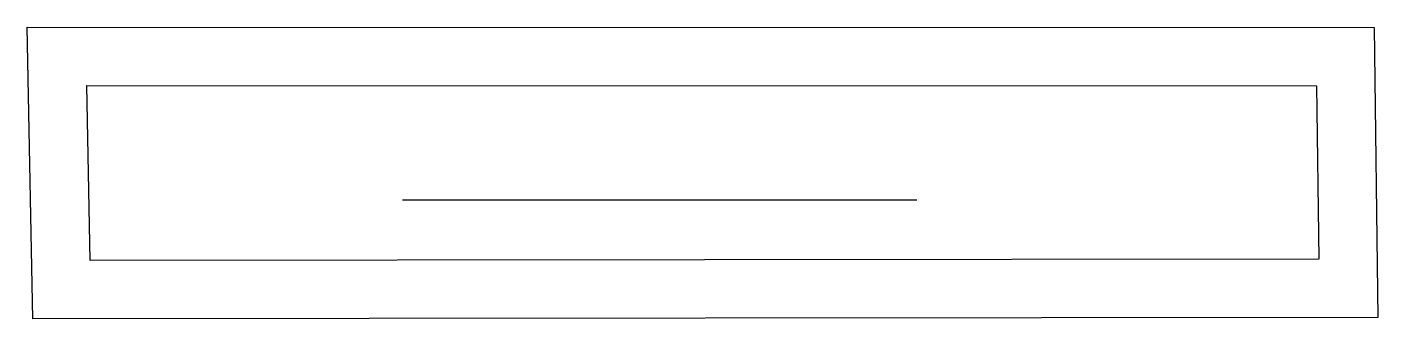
# Model space of a CAD drawing. Header units: inches. Extents: x 0 to 9.08, y 0 to 1.96.
import ezdxf

# ---------------------------------------------------------------- set-up
doc = ezdxf.new("R2010")
doc.units = ezdxf.units.IN

msp = doc.modelspace()

# ---------------------------------------------------------------- linework, layer by layer
at = {"layer": 'T001L001'}
for points in [[(0, 1.963), (9.053, 1.96), (9.078, 0.01), (0.039, 0), (0, 1.963)], [(0.401, 1.569), (8.665, 1.567), (8.68, 0.403), (0.425, 0.394), (0.401, 1.569)], [(2.524, 0.8), (5.979, 0.8)]]:
    msp.add_lwpolyline(points, dxfattribs=at)

doc.saveas('drawing.dxf')
